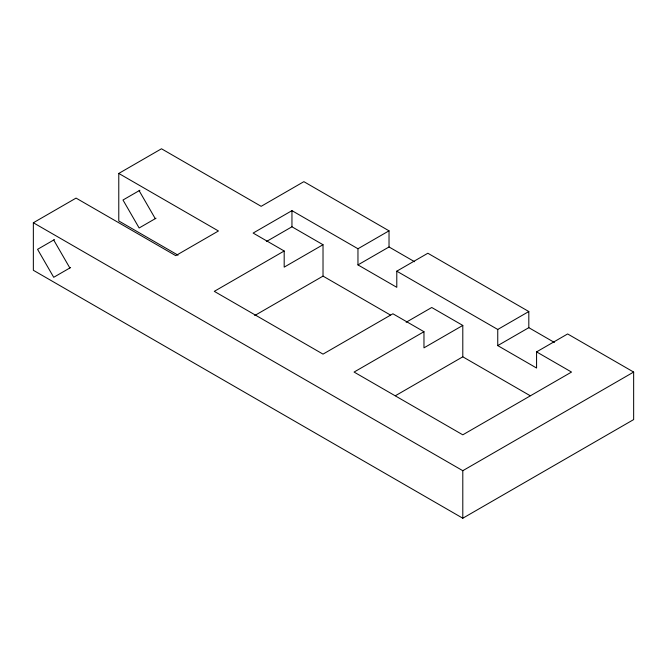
<?xml version="1.0" encoding="UTF-8"?>
<svg xmlns="http://www.w3.org/2000/svg" width="667" height="667" viewBox="0 0 667 667"><rect width="100%" height="100%" fill="white"/><g stroke="black" fill="none" stroke-linecap="round" stroke-linejoin="round"><path stroke-width="1" d="M254.727 315.533L323.02 276.113L323.02 244.722L284.184 267.142L284.184 251L253.127 233.066L291.954 210.647L357.962 248.758L357.962 264.899L396.79 287.319L396.79 271.177L497.749 329.465L497.749 345.606L536.576 368.026L536.576 351.884L567.642 333.95L633.65 372.061L633.65 419.585L462.798 518.226L33.35 270.285L33.35 222.753L76.063 198.099L175.738 255.644L218.451 230.982L118.776 173.437L118.776 220.96L178.039 255.178M118.776 173.437L161.489 148.774L261.156 206.32L303.869 181.666L389.028 230.824L389.028 246.965L357.962 264.899M54.469 239.57L37.569 249.333L53.71 277.297L70.619 267.534M139.895 190.253L122.986 200.017L139.136 227.981L156.045 218.217M266.358 241.562L291.954 226.788L323.02 244.722M284.184 251L214.29 291.354L323.02 354.127L392.905 313.773L423.97 331.707L423.97 347.849L462.798 325.429L462.798 356.812L395.414 395.723M357.962 248.758L389.028 230.824M396.79 271.177L427.855 253.243L528.814 311.531L528.814 327.672L497.749 345.606M406.145 322.269L431.741 307.495L462.798 325.429M423.97 331.707L354.077 372.061L462.798 434.826L571.527 372.061L536.576 351.884M497.749 329.465L528.814 311.531M33.35 222.753L462.798 470.694L633.65 372.061M389.028 246.965L414.616 261.739M528.814 327.672L554.402 342.446M323.02 276.113L390.403 315.016M462.798 356.812L530.19 395.723M139.136 190.695L155.278 218.659M53.71 240.012L69.852 267.976M462.798 470.694L462.798 518.226M291.954 210.647L291.954 226.788"/></g></svg>
